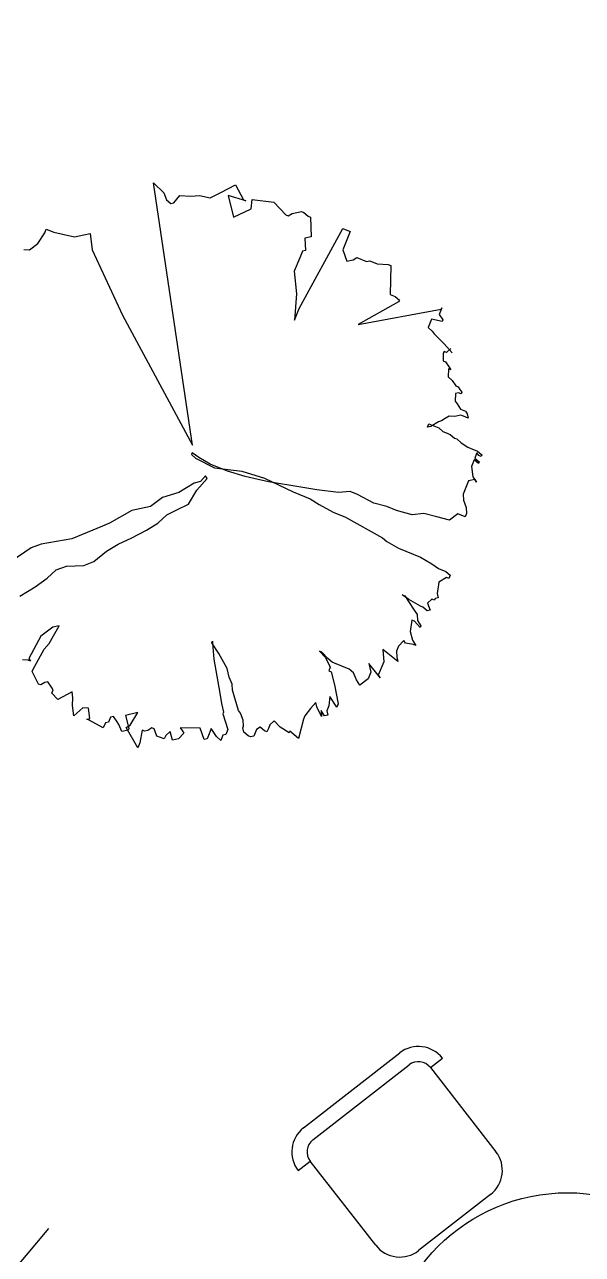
# Model space of a CAD drawing. Header units: millimetres. Extents: x 111 to 1506, y 14 to 566.
# Drawn here: x 255.064 to 256.896, y 93.184 to 97.221 of the extents above; entities that cross this region are included whole.
import ezdxf

# ---------------------------------------------------------------- set-up
doc = ezdxf.new("R2010")
doc.units = ezdxf.units.MM
doc.layers.add('fer', color=8, linetype='Continuous')
doc.layers.add('G', color=254, linetype='Continuous', lineweight=5)

# ---------------------------------------------------------------- blocks, each defined once
blk = doc.blocks.new('sandasl')
at = {"layer": 'fer'}
for p, q in [((1589.8148, 79.0477), (1590.0746, 78.8977)), ((1589.8148, 79.0477), (1590.0746, 78.8977)), ((1589.5032, 78.708), (1589.6782, 79.0111)), ((1589.5032, 78.708), (1589.6782, 79.0111)), ((1590.1112, 78.7611), (1589.9362, 78.458)), ((1590.1112, 78.7611), (1589.9362, 78.458)), ((1589.5032, 78.708), (1589.4599, 78.733)), ((1589.5032, 78.708), (1589.4599, 78.733)), ((1589.8679, 78.4397), (1589.5215, 78.6397)), ((1589.8679, 78.4397), (1589.5215, 78.6397)), ((1589.8429, 78.3964), (1589.4965, 78.5964)), ((1589.8429, 78.3964), (1589.4965, 78.5964)), ((1589.9795, 78.433), (1589.9362, 78.458)), ((1589.9795, 78.433), (1589.9362, 78.458))]:
    blk.add_line(p, q, dxfattribs=at)
blk.add_circle((1590.2705, 79.5051), 0.6, dxfattribs=at)
blk.add_circle((1590.2705, 79.5051), 0.6, dxfattribs=at)
for centre, radius, start, end in [((1589.7648, 78.9611), 0.1, 60, 150), ((1589.7648, 78.9611), 0.1, 60, 150), ((1590.0246, 78.8111), 0.1, 330, 60), ((1590.0246, 78.8111), 0.1, 330, 60), ((1589.5465, 78.683), 0.1, 150, 240), ((1589.5465, 78.683), 0.1, 150, 240), ((1589.5465, 78.683), 0.05, 150, 240), ((1589.5465, 78.683), 0.05, 150, 240), ((1589.8929, 78.483), 0.05, 240, 330), ((1589.8929, 78.483), 0.05, 240, 330), ((1589.8929, 78.483), 0.1, 240, 330), ((1589.8929, 78.483), 0.1, 240, 330)]:
    blk.add_arc(centre, radius, start, end, dxfattribs=at)
blk = doc.blocks.new('tr')
at = {"layer": 'fer', "color": 97}
for p, q in [((1378.7648, 206.7174), (1378.7707, 206.7347)), ((1378.7648, 206.7174), (1378.7707, 206.7347)), ((1378.7707, 206.7347), (1378.7827, 206.7347)), ((1378.7707, 206.7347), (1378.7707, 206.7347)), ((1378.7707, 206.7347), (1378.7827, 206.7347)), ((1378.7707, 206.7347), (1378.7707, 206.7347)), ((1378.7827, 206.7347), (1378.7827, 206.7261)), ((1378.7827, 206.7347), (1378.7827, 206.7261)), ((1378.7827, 206.7261), (1378.8065, 206.7087)), ((1378.7827, 206.7261), (1378.7827, 206.7261)), ((1378.7827, 206.7261), (1378.8065, 206.7087)), ((1378.7827, 206.7261), (1378.7827, 206.7261)), ((1378.8422, 206.7174), (1378.8541, 206.7261)), ((1378.8422, 206.7174), (1378.8541, 206.7261)), ((1378.8541, 206.7261), (1378.86, 206.7174)), ((1378.8541, 206.7261), (1378.8541, 206.7261)), ((1378.8541, 206.7261), (1378.86, 206.7174)), ((1378.8541, 206.7261), (1378.8541, 206.7261)), ((1378.3601, 206.6654), (1378.3661, 206.6827)), ((1378.3601, 206.6654), (1378.3661, 206.6827)), ((1378.3661, 206.6827), (1378.372, 206.6827)), ((1378.3661, 206.6827), (1378.372, 206.6827)), ((1378.372, 206.6827), (1378.372, 206.6741)), ((1378.372, 206.6827), (1378.372, 206.6741)), ((1378.3839, 206.6654), (1378.3899, 206.6827)), ((1378.3839, 206.6654), (1378.3899, 206.6827)), ((1378.3958, 206.6827), (1378.3899, 206.6654)), ((1378.3899, 206.6827), (1378.3958, 206.6827)), ((1378.3958, 206.6827), (1378.3899, 206.6654)), ((1378.3899, 206.6827), (1378.3958, 206.6827)), ((1378.4137, 206.6654), (1378.4434, 206.6827)), ((1378.4137, 206.6654), (1378.4434, 206.6827)), ((1378.4434, 206.6827), (1378.4494, 206.6914)), ((1378.4434, 206.6827), (1378.4494, 206.6914)), ((1378.4553, 206.7001), (1378.4494, 206.6914)), ((1378.4494, 206.6914), (1378.4553, 206.7001)), ((1378.4553, 206.7001), (1378.4494, 206.6914)), ((1378.4494, 206.6914), (1378.4553, 206.7001)), ((1378.4494, 206.6914), (1378.4613, 206.6741)), ((1378.4494, 206.6914), (1378.4613, 206.6741)), ((1378.5089, 206.6741), (1378.5268, 206.6827)), ((1378.5089, 206.6741), (1378.5268, 206.6827)), ((1378.5268, 206.6827), (1378.5446, 206.7001)), ((1378.5268, 206.6827), (1378.5446, 206.7001)), ((1378.5446, 206.7001), (1378.5625, 206.7087)), ((1378.5446, 206.7001), (1378.5625, 206.7087)), ((1378.5446, 206.7001), (1378.5446, 206.7001)), ((1378.5446, 206.7001), (1378.5446, 206.7001)), ((1378.5625, 206.7087), (1378.5744, 206.7087)), ((1378.5625, 206.7087), (1378.5625, 206.7087)), ((1378.5625, 206.7087), (1378.5744, 206.7087)), ((1378.5625, 206.7087), (1378.5625, 206.7087)), ((1378.5744, 206.7087), (1378.5744, 206.6827)), ((1378.5744, 206.7087), (1378.5744, 206.7087)), ((1378.5744, 206.7087), (1378.5744, 206.6827)), ((1378.5744, 206.7087), (1378.5744, 206.7087)), ((1378.5744, 206.6827), (1378.6041, 206.6654)), ((1378.5744, 206.6827), (1378.6041, 206.6654)), ((1378.7588, 206.6654), (1378.7648, 206.6914)), ((1378.7588, 206.6654), (1378.7648, 206.6914)), ((1378.7648, 206.6914), (1378.7648, 206.7174)), ((1378.7648, 206.6914), (1378.7648, 206.7174)), ((1378.8065, 206.7087), (1378.8422, 206.7174)), ((1378.8065, 206.7087), (1378.8422, 206.7174)), ((1378.86, 206.7174), (1378.866, 206.7174)), ((1378.86, 206.7174), (1378.866, 206.7174)), ((1378.866, 206.7174), (1378.866, 206.7087)), ((1378.866, 206.7174), (1378.866, 206.7087)), ((1378.866, 206.7087), (1378.8838, 206.7001)), ((1378.866, 206.7087), (1378.8838, 206.7001)), ((1378.8838, 206.7001), (1378.9017, 206.7174)), ((1378.8838, 206.7001), (1378.9017, 206.7174)), ((1378.9017, 206.6827), (1378.8957, 206.6394)), ((1378.9017, 206.6827), (1378.8957, 206.6394)), ((1378.9017, 206.7174), (1378.9076, 206.7087)), ((1378.9017, 206.7174), (1378.9076, 206.7087)), ((1378.9076, 206.7087), (1378.9017, 206.6914)), ((1378.9076, 206.7087), (1378.9017, 206.6914)), ((1378.9017, 206.6914), (1378.9017, 206.6827)), ((1378.9017, 206.6914), (1378.9017, 206.6827)), ((1378.9195, 206.6654), (1378.9314, 206.6827)), ((1378.9195, 206.6654), (1378.9314, 206.6827)), ((1378.9314, 206.6827), (1378.9493, 206.6914)), ((1378.9314, 206.6827), (1378.9493, 206.6914)), ((1378.9493, 206.6914), (1378.9612, 206.7087)), ((1378.9493, 206.6914), (1378.9612, 206.7087)), ((1378.9671, 206.7087), (1378.9552, 206.6827)), ((1378.9671, 206.7087), (1378.9552, 206.6827)), ((1378.9552, 206.6741), (1378.9909, 206.6827)), ((1378.9552, 206.6827), (1378.9552, 206.6741)), ((1378.9552, 206.6741), (1378.9909, 206.6827)), ((1378.9552, 206.6827), (1378.9552, 206.6741)), ((1378.9612, 206.7087), (1378.9671, 206.7087)), ((1378.9612, 206.7087), (1378.9671, 206.7087)), ((1378.9909, 206.6827), (1379.0147, 206.7001)), ((1378.9909, 206.6827), (1379.0147, 206.7001)), ((1379.0147, 206.7001), (1379.0266, 206.7174)), ((1379.0147, 206.7001), (1379.0266, 206.7174)), ((1379.0266, 206.7174), (1379.0266, 206.7087)), ((1379.0266, 206.7174), (1379.0266, 206.7087)), ((1379.0266, 206.7087), (1379.0326, 206.6827)), ((1379.0266, 206.7087), (1379.0326, 206.6827)), ((1379.0326, 206.6827), (1379.0266, 206.6741)), ((1379.0326, 206.6827), (1379.0266, 206.6741)), ((1379.0981, 206.6827), (1379.0802, 206.6221)), ((1379.0981, 206.6827), (1379.0802, 206.6221)), ((1379.0862, 206.6741), (1379.0981, 206.6827)), ((1379.0862, 206.6741), (1379.0981, 206.6827)), ((1378.3601, 206.6394), (1378.3601, 206.6654)), ((1378.3601, 206.6394), (1378.3601, 206.6654)), ((1378.3601, 206.6307), (1378.3601, 206.6394)), ((1378.3601, 206.6307), (1378.3601, 206.6394)), ((1378.372, 206.6741), (1378.3661, 206.6654)), ((1378.372, 206.6741), (1378.3661, 206.6654)), ((1378.3661, 206.6654), (1378.372, 206.6654)), ((1378.3661, 206.6654), (1378.372, 206.6654)), ((1378.372, 206.6654), (1378.3839, 206.6654)), ((1378.372, 206.6654), (1378.3839, 206.6654)), ((1378.3899, 206.6654), (1378.4137, 206.6654)), ((1378.3899, 206.6654), (1378.4137, 206.6654)), ((1378.4613, 206.6741), (1378.491, 206.6741)), ((1378.4613, 206.6741), (1378.491, 206.6741)), ((1378.491, 206.6741), (1378.5089, 206.6741)), ((1378.491, 206.6741), (1378.5089, 206.6741)), ((1378.6041, 206.6654), (1378.6101, 206.6221)), ((1378.6041, 206.6654), (1378.6101, 206.6221)), ((1378.7529, 206.6221), (1378.7588, 206.6654)), ((1378.7529, 206.6221), (1378.7588, 206.6654)), ((1378.8898, 206.6221), (1378.9195, 206.6654)), ((1378.8898, 206.6221), (1378.9195, 206.6654)), ((1378.8957, 206.6394), (1378.8898, 206.6134)), ((1378.8957, 206.6394), (1378.8898, 206.6134)), ((1379.0266, 206.6741), (1379.0505, 206.6654)), ((1379.0266, 206.6741), (1379.0505, 206.6654)), ((1379.0505, 206.6654), (1379.0683, 206.6654)), ((1379.0505, 206.6654), (1379.0683, 206.6654)), ((1379.0683, 206.6654), (1379.0862, 206.6741)), ((1379.0683, 206.6654), (1379.0862, 206.6741)), ((1379.0802, 206.6221), (1379.1159, 206.6394)), ((1379.0802, 206.6221), (1379.1159, 206.6394)), ((1379.1159, 206.6394), (1379.1635, 206.6394)), ((1379.1159, 206.6394), (1379.1635, 206.6394)), ((1379.1635, 206.6394), (1379.1397, 206.5961)), ((1379.1635, 206.6394), (1379.1397, 206.5961)), ((1379.1695, 206.6481), (1379.1635, 206.6394)), ((1379.1635, 206.6394), (1379.1695, 206.6481)), ((1379.1695, 206.6481), (1379.1635, 206.6394)), ((1379.1635, 206.6394), (1379.1695, 206.6481)), ((1378.3482, 206.5874), (1378.3542, 206.6047)), ((1378.3482, 206.5874), (1378.3542, 206.6047)), ((1378.3542, 206.6047), (1378.3601, 206.6307)), ((1378.3542, 206.6047), (1378.3601, 206.6307)), ((1378.6101, 206.6221), (1378.616, 206.5788)), ((1378.6101, 206.6221), (1378.616, 206.5788)), ((1378.7529, 206.5441), (1378.7529, 206.6221)), ((1378.7529, 206.5441), (1378.7529, 206.6221)), ((1378.8898, 206.6134), (1378.8898, 206.6221)), ((1378.8898, 206.6134), (1378.8898, 206.6221)), ((1379.1397, 206.5961), (1379.1635, 206.6134)), ((1379.1397, 206.5961), (1379.1635, 206.6134)), ((1379.1635, 206.6134), (1379.1754, 206.6134)), ((1379.1635, 206.6134), (1379.1754, 206.6134)), ((1379.1754, 206.6134), (1379.1873, 206.6134)), ((1379.1754, 206.6134), (1379.1873, 206.6134)), ((1379.1873, 206.6134), (1379.2171, 206.5961)), ((1379.1873, 206.6134), (1379.2171, 206.5961)), ((1378.2471, 206.5528), (1378.253, 206.5614)), ((1378.2471, 206.5528), (1378.253, 206.5614)), ((1378.253, 206.5788), (1378.259, 206.5874)), ((1378.253, 206.5788), (1378.259, 206.5874)), ((1378.253, 206.5614), (1378.253, 206.5788)), ((1378.253, 206.5614), (1378.253, 206.5788)), ((1378.259, 206.5874), (1378.2709, 206.5961)), ((1378.259, 206.5874), (1378.2709, 206.5961)), ((1378.259, 206.5874), (1378.259, 206.5874)), ((1378.259, 206.5874), (1378.259, 206.5874)), ((1378.2709, 206.5961), (1378.2709, 206.5874)), ((1378.2709, 206.5961), (1378.2709, 206.5874)), ((1378.2709, 206.5874), (1378.2709, 206.5788)), ((1378.2709, 206.5874), (1378.2709, 206.5788)), ((1378.2709, 206.5788), (1378.2709, 206.5701)), ((1378.2709, 206.5788), (1378.2709, 206.5788)), ((1378.2709, 206.5788), (1378.2709, 206.5701)), ((1378.2709, 206.5788), (1378.2709, 206.5788)), ((1378.2709, 206.5701), (1378.2828, 206.5528)), ((1378.2709, 206.5701), (1378.2828, 206.5528)), ((1378.3423, 206.5614), (1378.3482, 206.5788)), ((1378.3423, 206.5614), (1378.3482, 206.5788)), ((1378.3423, 206.5441), (1378.3423, 206.5614)), ((1378.3423, 206.5441), (1378.3423, 206.5614)), ((1378.3482, 206.5788), (1378.3482, 206.5874)), ((1378.3482, 206.5788), (1378.3482, 206.5874)), ((1378.616, 206.5788), (1378.6339, 206.5441)), ((1378.616, 206.5788), (1378.6339, 206.5441)), ((1379.1873, 206.5614), (1379.1814, 206.5441)), ((1379.1873, 206.5614), (1379.1814, 206.5441)), ((1379.2052, 206.5788), (1379.1873, 206.5614)), ((1379.2052, 206.5788), (1379.1873, 206.5614)), ((1379.2111, 206.5874), (1379.2052, 206.5788)), ((1379.2111, 206.5874), (1379.2052, 206.5788)), ((1379.2171, 206.5961), (1379.2111, 206.5874)), ((1379.2171, 206.5961), (1379.2111, 206.5874)), ((1378.1756, 206.5008), (1378.1875, 206.5181)), ((1378.1756, 206.5008), (1378.1875, 206.5181)), ((1378.1875, 206.5268), (1378.1935, 206.5354)), ((1378.1875, 206.5268), (1378.1935, 206.5354)), ((1378.1875, 206.5181), (1378.1875, 206.5268)), ((1378.1875, 206.5181), (1378.1875, 206.5268)), ((1378.1935, 206.5354), (1378.1994, 206.5441)), ((1378.1935, 206.5354), (1378.1994, 206.5441)), ((1378.1994, 206.5441), (1378.2054, 206.5441)), ((1378.1994, 206.5441), (1378.2054, 206.5441)), ((1378.2054, 206.5441), (1378.2054, 206.5354)), ((1378.2054, 206.5441), (1378.2054, 206.5441)), ((1378.2054, 206.5441), (1378.2054, 206.5354)), ((1378.2054, 206.5441), (1378.2054, 206.5441)), ((1378.2054, 206.5354), (1378.2113, 206.5268)), ((1378.2054, 206.5354), (1378.2054, 206.5354)), ((1378.2054, 206.5354), (1378.2113, 206.5268)), ((1378.2054, 206.5354), (1378.2054, 206.5354)), ((1378.2113, 206.5268), (1378.2351, 206.5354)), ((1378.2113, 206.5268), (1378.2351, 206.5354)), ((1378.2351, 206.5354), (1378.2411, 206.5441)), ((1378.2351, 206.5354), (1378.2411, 206.5441)), ((1378.2351, 206.5354), (1378.2351, 206.5354)), ((1378.2351, 206.5354), (1378.2351, 206.5354)), ((1378.2411, 206.5441), (1378.2471, 206.5528)), ((1378.2411, 206.5441), (1378.2471, 206.5528)), ((1378.2828, 206.5528), (1378.2887, 206.5354)), ((1378.2828, 206.5528), (1378.2887, 206.5354)), ((1378.2887, 206.5354), (1378.3006, 206.5268)), ((1378.2887, 206.5354), (1378.3006, 206.5268)), ((1378.3006, 206.5268), (1378.3125, 206.5181)), ((1378.3006, 206.5268), (1378.3125, 206.5181)), ((1378.3125, 206.5181), (1378.3185, 206.5094)), ((1378.3125, 206.5181), (1378.3185, 206.5094)), ((1378.3363, 206.5181), (1378.3423, 206.5354)), ((1378.3363, 206.5181), (1378.3423, 206.5354)), ((1378.3363, 206.4834), (1378.3363, 206.5181)), ((1378.3363, 206.4834), (1378.3363, 206.5181)), ((1378.3423, 206.5441), (1378.3423, 206.5441)), ((1378.3423, 206.5354), (1378.3423, 206.5441)), ((1378.3423, 206.5441), (1378.3423, 206.5441)), ((1378.3423, 206.5354), (1378.3423, 206.5441)), ((1378.6339, 206.5441), (1378.6398, 206.4921)), ((1378.6339, 206.5441), (1378.6398, 206.4921)), ((1378.7469, 206.5008), (1378.7529, 206.5441)), ((1378.7469, 206.5008), (1378.7529, 206.5441)), ((1379.1814, 206.5441), (1379.1814, 206.5181)), ((1379.1814, 206.5441), (1379.1814, 206.5181)), ((1379.1814, 206.5181), (1379.1814, 206.4921)), ((1379.1814, 206.5181), (1379.1814, 206.4921)), ((1379.2111, 206.4921), (1379.2468, 206.5181)), ((1379.2111, 206.4921), (1379.2468, 206.5181)), ((1379.2468, 206.5181), (1379.3004, 206.5528)), ((1379.2468, 206.5181), (1379.3004, 206.5528)), ((1379.2468, 206.5181), (1379.2468, 206.5181)), ((1379.2468, 206.5181), (1379.2468, 206.5181)), ((1379.3123, 206.5528), (1379.2885, 206.5181)), ((1379.3123, 206.5528), (1379.2885, 206.5181)), ((1379.2885, 206.5181), (1379.3182, 206.5268)), ((1379.2885, 206.5181), (1379.3182, 206.5268)), ((1379.2885, 206.5181), (1379.2885, 206.5181)), ((1379.2885, 206.5181), (1379.2885, 206.5181)), ((1379.3004, 206.5528), (1379.3123, 206.5528)), ((1379.3004, 206.5528), (1379.3123, 206.5528)), ((1379.3123, 206.5528), (1379.3123, 206.5528)), ((1379.3123, 206.5528), (1379.3123, 206.5528)), ((1379.3182, 206.5268), (1379.3361, 206.5268)), ((1379.3182, 206.5268), (1379.3361, 206.5268)), ((1379.3361, 206.5268), (1379.348, 206.5354)), ((1379.3361, 206.5268), (1379.348, 206.5354)), ((1379.3599, 206.5181), (1379.3361, 206.4921)), ((1379.3599, 206.5181), (1379.3361, 206.4921)), ((1379.354, 206.5268), (1379.3421, 206.5094)), ((1379.354, 206.5268), (1379.3421, 206.5094)), ((1379.3421, 206.5094), (1379.3599, 206.5181)), ((1379.3421, 206.5094), (1379.3599, 206.5181)), ((1379.348, 206.5354), (1379.354, 206.5268)), ((1379.348, 206.5354), (1379.354, 206.5268)), ((1378.1399, 206.4748), (1378.1459, 206.4834)), ((1378.1399, 206.4748), (1378.1459, 206.4834)), ((1378.1459, 206.4748), (1378.1697, 206.4834)), ((1378.1459, 206.4834), (1378.1459, 206.4748)), ((1378.1459, 206.4748), (1378.1697, 206.4834)), ((1378.1459, 206.4834), (1378.1459, 206.4748)), ((1378.1697, 206.4834), (1378.1756, 206.5008)), ((1378.1697, 206.4834), (1378.1756, 206.5008)), ((1378.3185, 206.5094), (1378.3423, 206.4921)), ((1378.3185, 206.5094), (1378.3423, 206.4921)), ((1378.3363, 206.4834), (1378.3363, 206.4834)), ((1378.3482, 206.4834), (1378.3363, 206.4834)), ((1378.3363, 206.4834), (1378.3363, 206.4834)), ((1378.3482, 206.4834), (1378.3363, 206.4834)), ((1378.3423, 206.4921), (1378.3482, 206.4834)), ((1378.3423, 206.4921), (1378.3482, 206.4834)), ((1378.6398, 206.4921), (1378.6398, 206.4574)), ((1378.6398, 206.4921), (1378.6398, 206.4574)), ((1378.7231, 206.3448), (1378.741, 206.4834)), ((1378.7231, 206.3448), (1378.741, 206.4834)), ((1378.741, 206.4834), (1378.7469, 206.5008)), ((1378.741, 206.4834), (1378.7469, 206.5008)), ((1379.1754, 206.4574), (1379.1992, 206.4834)), ((1379.1814, 206.4834), (1379.1754, 206.4661)), ((1379.1754, 206.4574), (1379.1992, 206.4834)), ((1379.1814, 206.4834), (1379.1754, 206.4661)), ((1379.1814, 206.4921), (1379.1814, 206.4834)), ((1379.1814, 206.4921), (1379.1814, 206.4834)), ((1379.1992, 206.4834), (1379.2111, 206.4834)), ((1379.1992, 206.4834), (1379.2111, 206.4834)), ((1379.2111, 206.4834), (1379.2111, 206.4921)), ((1379.2111, 206.4834), (1379.2111, 206.4921)), ((1379.3361, 206.4921), (1379.3242, 206.4834)), ((1379.3361, 206.4921), (1379.3242, 206.4834)), ((1379.3242, 206.4834), (1379.348, 206.4748)), ((1379.3242, 206.4834), (1379.348, 206.4748)), ((1378.0745, 206.4314), (1378.0923, 206.4661)), ((1378.0745, 206.4314), (1378.0923, 206.4661)), ((1378.0804, 206.4574), (1378.0983, 206.4488)), ((1378.0804, 206.4574), (1378.0983, 206.4488)), ((1378.0983, 206.4488), (1378.0983, 206.4401)), ((1378.0983, 206.4488), (1378.0983, 206.4488)), ((1378.0983, 206.4488), (1378.0983, 206.4401)), ((1378.0983, 206.4488), (1378.0983, 206.4488)), ((1378.0983, 206.4401), (1378.1042, 206.4401)), ((1378.0983, 206.4401), (1378.0983, 206.4401)), ((1378.0983, 206.4401), (1378.1042, 206.4401)), ((1378.0983, 206.4401), (1378.0983, 206.4401)), ((1378.1042, 206.4401), (1378.128, 206.4488)), ((1378.1042, 206.4401), (1378.128, 206.4488)), ((1378.128, 206.4574), (1378.1399, 206.4748)), ((1378.128, 206.4574), (1378.1399, 206.4748)), ((1378.128, 206.4574), (1378.128, 206.4574)), ((1378.128, 206.4574), (1378.128, 206.4574)), ((1378.128, 206.4574), (1378.128, 206.4574)), ((1378.128, 206.4488), (1378.128, 206.4574)), ((1378.128, 206.4574), (1378.128, 206.4574)), ((1378.128, 206.4574), (1378.128, 206.4574)), ((1378.128, 206.4574), (1378.128, 206.4574)), ((1378.128, 206.4488), (1378.128, 206.4574)), ((1378.1399, 206.4748), (1378.1399, 206.4748)), ((1378.1399, 206.4748), (1378.1399, 206.4748)), ((1378.6398, 206.4574), (1378.6458, 206.4141)), ((1378.6398, 206.4574), (1378.6458, 206.4141)), ((1379.1754, 206.4661), (1379.1635, 206.4401)), ((1379.1754, 206.4661), (1379.1635, 206.4401)), ((1379.1635, 206.4314), (1379.1754, 206.4574)), ((1379.1635, 206.4314), (1379.1754, 206.4574)), ((1379.1635, 206.4401), (1379.1635, 206.4314)), ((1379.1635, 206.4401), (1379.1635, 206.4314)), ((1379.1754, 206.4661), (1379.1754, 206.4661)), ((1379.1754, 206.4661), (1379.1754, 206.4661)), ((1379.348, 206.4748), (1379.3778, 206.4661)), ((1379.348, 206.4748), (1379.3778, 206.4661)), ((1379.3778, 206.4661), (1379.3897, 206.4661)), ((1379.3778, 206.4661), (1379.3897, 206.4661)), ((1379.3897, 206.4661), (1379.4551, 206.4748)), ((1379.3897, 206.4661), (1379.4551, 206.4748)), ((1379.4551, 206.4748), (1379.4432, 206.4401)), ((1379.4551, 206.4748), (1379.4432, 206.4401)), ((1379.4492, 206.4401), (1379.4432, 206.4054)), ((1379.4432, 206.4401), (1379.4492, 206.4401)), ((1379.4492, 206.4401), (1379.4432, 206.4054)), ((1379.4432, 206.4401), (1379.4492, 206.4401)), ((1379.4551, 206.4748), (1379.4551, 206.4748)), ((1379.4551, 206.4748), (1379.4551, 206.4748)), ((1377.9912, 206.3794), (1378.0031, 206.3968)), ((1377.9912, 206.3794), (1378.0031, 206.3968)), ((1378.0031, 206.3968), (1378.009, 206.3968)), ((1378.0031, 206.3968), (1378.009, 206.3968)), ((1378.009, 206.3968), (1378.015, 206.3621)), ((1378.009, 206.3968), (1378.015, 206.3621)), ((1378.0566, 206.3881), (1378.0745, 206.4314)), ((1378.0566, 206.3881), (1378.0745, 206.4314)), ((1378.6458, 206.4141), (1378.6398, 206.3534)), ((1378.6458, 206.4141), (1378.6398, 206.3534)), ((1379.4432, 206.4054), (1379.4313, 206.3794)), ((1379.4432, 206.4054), (1379.4313, 206.3794)), ((1379.4432, 206.4054), (1379.4432, 206.4054)), ((1379.4432, 206.4054), (1379.4432, 206.4054)), ((1377.9674, 206.3794), (1377.9912, 206.3794)), ((1377.9733, 206.3794), (1377.9674, 206.3794)), ((1377.9674, 206.3794), (1377.9912, 206.3794)), ((1377.9733, 206.3794), (1377.9674, 206.3794)), ((1378.1221, 206.1455), (1377.9733, 206.3794)), ((1378.1221, 206.1455), (1377.9733, 206.3794)), ((1378.015, 206.3621), (1378.0209, 206.3621)), ((1378.015, 206.3621), (1378.0209, 206.3621)), ((1378.0209, 206.3621), (1378.0447, 206.3621)), ((1378.0209, 206.3621), (1378.0447, 206.3621)), ((1378.0447, 206.3621), (1378.0507, 206.3794)), ((1378.0447, 206.3621), (1378.0507, 206.3794)), ((1378.0507, 206.3794), (1378.0566, 206.3881)), ((1378.0507, 206.3794), (1378.0566, 206.3881)), ((1378.0566, 206.3881), (1378.0566, 206.3881)), ((1378.0566, 206.3881), (1378.0566, 206.3881)), ((1379.4313, 206.3794), (1379.4492, 206.3708)), ((1379.4313, 206.3794), (1379.4313, 206.3794)), ((1379.4313, 206.3794), (1379.4492, 206.3708)), ((1379.4313, 206.3794), (1379.4313, 206.3794)), ((1379.4492, 206.3708), (1379.4611, 206.3708)), ((1379.4492, 206.3708), (1379.4611, 206.3708)), ((1379.4611, 206.3708), (1379.473, 206.3708)), ((1379.4611, 206.3708), (1379.473, 206.3708)), ((1379.473, 206.3621), (1379.467, 206.3448)), ((1379.473, 206.3621), (1379.467, 206.3448)), ((1379.473, 206.3708), (1379.473, 206.3621)), ((1379.473, 206.3708), (1379.473, 206.3621)), ((1378.6398, 206.3534), (1378.6398, 206.3274)), ((1378.6398, 206.3534), (1378.6398, 206.3274)), ((1378.6398, 206.3274), (1378.6577, 206.2928)), ((1378.6398, 206.3274), (1378.6577, 206.2928)), ((1378.7231, 206.3014), (1378.7231, 206.3448)), ((1378.7231, 206.3014), (1378.7231, 206.3448)), ((1379.467, 206.3448), (1379.4789, 206.3361)), ((1379.467, 206.3448), (1379.467, 206.3448)), ((1379.467, 206.3448), (1379.4789, 206.3361)), ((1379.467, 206.3448), (1379.467, 206.3448)), ((1379.4789, 206.3361), (1379.4849, 206.3361)), ((1379.4789, 206.3361), (1379.4849, 206.3361)), ((1379.4849, 206.3361), (1379.5027, 206.3361)), ((1379.4849, 206.3361), (1379.5027, 206.3361)), ((1379.5027, 206.3361), (1379.5087, 206.3274)), ((1379.5027, 206.3361), (1379.5087, 206.3274)), ((1379.5087, 206.3188), (1379.5027, 206.3014)), ((1379.5087, 206.3188), (1379.5027, 206.3014)), ((1379.5087, 206.3274), (1379.5087, 206.3188)), ((1379.5087, 206.3274), (1379.5087, 206.3188)), ((1378.6577, 206.2928), (1378.6755, 206.2235)), ((1378.6577, 206.2928), (1378.6755, 206.2235)), ((1378.7172, 206.2495), (1378.7231, 206.3014)), ((1378.7172, 206.2495), (1378.7231, 206.3014)), ((1379.467, 206.2841), (1379.4492, 206.2668)), ((1379.467, 206.2841), (1379.4492, 206.2668)), ((1379.4849, 206.2928), (1379.467, 206.2841)), ((1379.4849, 206.2928), (1379.467, 206.2841)), ((1379.4908, 206.2928), (1379.4849, 206.2928)), ((1379.4908, 206.2928), (1379.4849, 206.2928)), ((1379.5027, 206.3014), (1379.4908, 206.2928)), ((1379.5027, 206.3014), (1379.4908, 206.2928)), ((1377.9912, 206.2235), (1377.9971, 206.2408)), ((1377.9912, 206.2235), (1377.9971, 206.2408)), ((1377.9971, 206.2408), (1378.0031, 206.2408)), ((1377.9971, 206.2408), (1378.0031, 206.2408)), ((1378.0031, 206.2408), (1378.1221, 206.1455)), ((1378.0031, 206.2408), (1378.1221, 206.1455)), ((1378.7112, 206.2148), (1378.7172, 206.2495)), ((1378.7112, 206.2148), (1378.7172, 206.2495)), ((1379.4432, 206.2581), (1379.3897, 206.2148)), ((1379.4432, 206.2581), (1379.3897, 206.2148)), ((1379.4492, 206.2668), (1379.4432, 206.2581)), ((1379.4492, 206.2668), (1379.4432, 206.2581)), ((1379.473, 206.2148), (1379.5146, 206.2495)), ((1379.473, 206.2148), (1379.5146, 206.2495)), ((1379.5146, 206.2495), (1379.5325, 206.2495)), ((1379.5146, 206.2495), (1379.5325, 206.2495)), ((1379.5325, 206.2495), (1379.5384, 206.2408)), ((1379.5325, 206.2495), (1379.5384, 206.2408)), ((1379.5384, 206.2408), (1379.5563, 206.2408)), ((1379.5384, 206.2408), (1379.5563, 206.2408)), ((1379.5563, 206.2408), (1379.5503, 206.2235)), ((1379.5563, 206.2408), (1379.5503, 206.2235)), ((1377.9019, 206.1715), (1377.9912, 206.2061)), ((1377.9019, 206.1715), (1377.9912, 206.2061)), ((1377.9912, 206.2061), (1377.9912, 206.2235)), ((1377.9912, 206.2061), (1377.9912, 206.2235)), ((1378.6755, 206.2235), (1378.6934, 206.1455)), ((1378.6755, 206.2235), (1378.6934, 206.1455)), ((1378.7112, 206.1541), (1378.7112, 206.2148)), ((1378.7112, 206.1541), (1378.7112, 206.2148)), ((1379.3718, 206.2061), (1379.354, 206.1888)), ((1379.3718, 206.2061), (1379.354, 206.1888)), ((1379.3897, 206.2148), (1379.3718, 206.2061)), ((1379.3897, 206.2148), (1379.3718, 206.2061)), ((1379.4135, 206.1801), (1379.4432, 206.1975)), ((1379.4135, 206.1801), (1379.4432, 206.1975)), ((1379.4432, 206.1975), (1379.467, 206.2148)), ((1379.4432, 206.1975), (1379.467, 206.2148)), ((1379.467, 206.2148), (1379.473, 206.2148)), ((1379.467, 206.2148), (1379.473, 206.2148)), ((1379.5503, 206.2235), (1379.5325, 206.1975)), ((1379.5503, 206.2235), (1379.5325, 206.1975)), ((1379.5325, 206.1975), (1379.5503, 206.1975)), ((1379.5325, 206.1975), (1379.5503, 206.1975)), ((1379.5503, 206.1975), (1379.5682, 206.1975)), ((1379.5503, 206.1975), (1379.5682, 206.1975)), ((1379.5682, 206.1975), (1379.5741, 206.1888)), ((1379.5682, 206.1975), (1379.5741, 206.1888)), ((1377.9019, 206.1628), (1377.9019, 206.1715)), ((1377.9019, 206.1628), (1377.9019, 206.1715)), ((1377.9138, 206.1281), (1377.9019, 206.1628)), ((1377.9138, 206.1281), (1377.9019, 206.1628)), ((1379.3302, 206.1715), (1379.2944, 206.1281)), ((1379.3302, 206.1715), (1379.2944, 206.1281)), ((1379.3182, 206.1195), (1379.4135, 206.1801)), ((1379.3182, 206.1195), (1379.4135, 206.1801)), ((1379.354, 206.1888), (1379.3302, 206.1715)), ((1379.354, 206.1888), (1379.3302, 206.1715)), ((1379.5741, 206.1888), (1379.5444, 206.1628)), ((1379.5741, 206.1888), (1379.5444, 206.1628)), ((1379.5444, 206.1628), (1379.5682, 206.1021)), ((1379.5444, 206.1628), (1379.5682, 206.1021)), ((1377.9138, 206.1021), (1377.9138, 206.1281)), ((1377.9138, 206.1021), (1377.9138, 206.1281)), ((1378.6934, 206.1455), (1378.7053, 206.0935)), ((1378.6934, 206.1455), (1378.7053, 206.0935)), ((1378.7053, 206.0501), (1378.7112, 206.1541)), ((1378.7053, 206.0501), (1378.7112, 206.1541)), ((1379.2944, 206.1281), (1379.2706, 206.0935)), ((1379.2944, 206.1281), (1379.2706, 206.0935)), ((1379.2825, 206.1021), (1379.3182, 206.1195)), ((1379.2825, 206.1021), (1379.3182, 206.1195)), ((1379.5741, 206.1108), (1379.5801, 206.1195)), ((1379.5741, 206.1108), (1379.5801, 206.1195)), ((1379.5801, 206.1195), (1379.6039, 206.1108)), ((1379.5801, 206.1195), (1379.6039, 206.1108)), ((1377.9197, 206.0935), (1377.9138, 206.1021)), ((1377.9197, 206.0935), (1377.9138, 206.1021)), ((1377.9197, 206.0588), (1377.9197, 206.0935)), ((1377.9197, 206.0588), (1377.9197, 206.0935)), ((1378.7053, 206.0935), (1378.7112, 206.0675)), ((1378.7053, 206.0935), (1378.7112, 206.0675)), ((1379.2647, 206.0935), (1379.2825, 206.1021)), ((1379.2647, 206.0935), (1379.2825, 206.1021)), ((1379.2706, 206.0935), (1379.2647, 206.0935)), ((1379.2706, 206.0935), (1379.2647, 206.0935)), ((1379.5682, 206.1021), (1379.5741, 206.1108)), ((1379.5682, 206.1021), (1379.5741, 206.1108)), ((1379.6158, 206.0935), (1379.592, 206.0761)), ((1379.6158, 206.0935), (1379.592, 206.0761)), ((1379.592, 206.0761), (1379.6099, 206.0675)), ((1379.592, 206.0761), (1379.6099, 206.0675)), ((1379.6039, 206.1108), (1379.6158, 206.0935)), ((1379.6039, 206.1108), (1379.6158, 206.0935)), ((1377.9316, 206.0501), (1377.9197, 206.0588)), ((1377.9316, 206.0501), (1377.9197, 206.0588)), ((1377.9435, 206.0328), (1377.9316, 206.0501)), ((1377.9435, 206.0328), (1377.9316, 206.0501)), ((1378.7112, 205.9722), (1378.7053, 206.0501)), ((1378.7112, 205.9722), (1378.7053, 206.0501)), ((1378.7112, 206.0675), (1378.7172, 206.0328)), ((1378.7112, 206.0675), (1378.7172, 206.0328)), ((1379.6218, 206.0415), (1379.6039, 206.0241)), ((1379.6218, 206.0415), (1379.6039, 206.0241)), ((1379.6099, 206.0675), (1379.6218, 206.0675)), ((1379.6099, 206.0675), (1379.6218, 206.0675)), ((1379.6218, 206.0675), (1379.6218, 206.0415)), ((1379.6218, 206.0675), (1379.6218, 206.0415)), ((1377.8483, 206.0068), (1377.9138, 206.0068)), ((1377.8483, 206.0068), (1377.9138, 206.0068)), ((1377.8483, 206.0068), (1377.8483, 206.0068)), ((1377.8483, 205.9808), (1377.8483, 206.0068)), ((1377.8483, 206.0068), (1377.8483, 206.0068)), ((1377.8483, 205.9808), (1377.8483, 206.0068)), ((1377.9138, 206.0068), (1377.9435, 206.0328)), ((1377.9138, 206.0068), (1377.9435, 206.0328)), ((1378.7172, 206.0328), (1378.7231, 205.9895)), ((1378.7172, 206.0328), (1378.7231, 205.9895)), ((1379.6039, 206.0241), (1379.6039, 206.0155)), ((1379.6039, 206.0241), (1379.6039, 206.0155)), ((1379.6039, 206.0155), (1379.6158, 206.0068)), ((1379.6039, 206.0155), (1379.6158, 206.0068)), ((1379.6158, 206.0068), (1379.6218, 205.9981)), ((1379.6158, 206.0068), (1379.6218, 205.9981)), ((1379.6218, 205.9895), (1379.6634, 205.9981)), ((1379.6218, 205.9981), (1379.6218, 205.9895)), ((1379.6218, 205.9895), (1379.6634, 205.9981)), ((1379.6218, 205.9981), (1379.6218, 205.9895)), ((1379.6813, 205.9981), (1379.6337, 205.9375)), ((1379.6813, 205.9981), (1379.6337, 205.9375)), ((1379.6634, 205.9981), (1379.6813, 205.9981)), ((1379.6634, 205.9981), (1379.6813, 205.9981)), ((1378.1459, 205.9462), (1377.8483, 205.9808)), ((1378.1459, 205.9462), (1377.8483, 205.9808)), ((1377.8483, 205.9808), (1377.8483, 205.9808)), ((1377.8483, 205.9808), (1377.8483, 205.9808)), ((1378.735, 205.8855), (1378.7112, 205.9722)), ((1378.735, 205.8855), (1378.7112, 205.9722)), ((1378.7231, 205.9895), (1378.7291, 205.9288)), ((1378.7231, 205.9895), (1378.7291, 205.9288)), ((1379.5741, 205.9548), (1379.598, 205.9202)), ((1379.6218, 205.9462), (1379.5741, 205.9548)), ((1379.5741, 205.9548), (1379.598, 205.9202)), ((1379.6218, 205.9462), (1379.5741, 205.9548)), ((1378.0388, 205.8855), (1378.1042, 205.9202)), ((1378.0388, 205.8855), (1378.1042, 205.9202)), ((1378.1042, 205.9202), (1378.1875, 205.9462)), ((1378.1042, 205.9202), (1378.1875, 205.9462)), ((1378.1875, 205.9462), (1378.1459, 205.9462)), ((1378.1875, 205.9462), (1378.1459, 205.9462)), ((1378.7291, 205.9288), (1378.7291, 205.8682)), ((1378.7291, 205.9288), (1378.7291, 205.8682)), ((1379.598, 205.9202), (1379.6337, 205.9462)), ((1379.598, 205.9202), (1379.6337, 205.9462)), ((1379.6337, 205.9375), (1379.6218, 205.9462)), ((1379.6337, 205.9375), (1379.6218, 205.9462)), ((1379.6337, 205.9462), (1379.6396, 205.9462)), ((1379.6337, 205.9462), (1379.6396, 205.9462)), ((1379.6515, 205.9288), (1379.6337, 205.9115)), ((1379.6515, 205.9288), (1379.6337, 205.9115)), ((1379.6396, 205.9462), (1379.6515, 205.9288)), ((1379.6396, 205.9462), (1379.6515, 205.9288)), ((1377.8543, 205.8682), (1377.9138, 205.8942)), ((1377.8543, 205.8682), (1377.9138, 205.8942)), ((1377.9138, 205.8942), (1377.9257, 205.8768)), ((1377.9138, 205.8942), (1377.9257, 205.8768)), ((1377.9257, 205.8768), (1377.9614, 205.8942)), ((1377.9257, 205.8768), (1377.9614, 205.8942)), ((1377.9614, 205.8942), (1377.9674, 205.8855)), ((1377.9614, 205.8942), (1377.9674, 205.8855)), ((1377.9674, 205.8855), (1377.9912, 205.8855)), ((1377.9674, 205.8855), (1377.9912, 205.8855)), ((1377.9912, 205.8855), (1378.0388, 205.8855)), ((1377.9912, 205.8855), (1378.0388, 205.8855)), ((1378.7291, 205.8162), (1378.735, 205.8855)), ((1378.7291, 205.8162), (1378.735, 205.8855)), ((1378.7767, 205.8768), (1378.7707, 205.8682)), ((1378.7767, 205.8768), (1378.7707, 205.8682)), ((1378.8243, 205.8595), (1378.7767, 205.8768)), ((1378.8243, 205.8595), (1378.7767, 205.8768)), ((1379.6277, 205.9028), (1379.6158, 205.8855)), ((1379.6277, 205.9028), (1379.6158, 205.8855)), ((1379.6158, 205.8855), (1379.6218, 205.8768)), ((1379.6158, 205.8855), (1379.6218, 205.8768)), ((1379.6218, 205.8768), (1379.6396, 205.8768)), ((1379.6218, 205.8768), (1379.6396, 205.8768)), ((1379.6337, 205.9115), (1379.6277, 205.9028)), ((1379.6337, 205.9115), (1379.6277, 205.9028)), ((1379.6337, 205.9115), (1379.6337, 205.9115)), ((1379.6337, 205.9115), (1379.6337, 205.9115)), ((1379.6396, 205.8768), (1379.6456, 205.8682)), ((1379.6396, 205.8768), (1379.6456, 205.8682)), ((1377.8483, 205.8422), (1377.8543, 205.8595)), ((1377.8483, 205.8422), (1377.8543, 205.8595)), ((1377.8483, 205.8335), (1377.8483, 205.8422)), ((1377.8483, 205.8335), (1377.8483, 205.8422)), ((1377.8662, 205.8075), (1377.8483, 205.8335)), ((1377.8662, 205.8075), (1377.8483, 205.8335)), ((1377.8543, 205.8682), (1377.8543, 205.8682)), ((1377.8543, 205.8595), (1377.8543, 205.8682)), ((1377.8543, 205.8682), (1377.8543, 205.8682)), ((1377.8543, 205.8595), (1377.8543, 205.8682)), ((1378.7291, 205.8682), (1378.7231, 205.8248)), ((1378.7291, 205.8682), (1378.7231, 205.8248)), ((1378.7707, 205.8682), (1378.7946, 205.8595)), ((1378.7707, 205.8682), (1378.7946, 205.8595)), ((1378.7946, 205.8595), (1378.8065, 205.8422)), ((1378.7946, 205.8595), (1378.8065, 205.8422)), ((1378.8065, 205.8422), (1378.8541, 205.8075)), ((1378.8065, 205.8422), (1378.8541, 205.8075)), ((1378.8779, 205.8508), (1378.8243, 205.8595)), ((1378.8779, 205.8508), (1378.8243, 205.8595)), ((1378.9076, 205.8248), (1378.8779, 205.8508)), ((1378.9076, 205.8248), (1378.8779, 205.8508)), ((1379.6456, 205.8682), (1379.6634, 205.8682)), ((1379.6456, 205.8682), (1379.6456, 205.8682)), ((1379.6456, 205.8682), (1379.6634, 205.8682)), ((1379.6456, 205.8682), (1379.6456, 205.8682)), ((1379.6634, 205.8682), (1379.6575, 205.8162)), ((1379.6634, 205.8682), (1379.6575, 205.8162)), ((1377.8781, 205.7988), (1377.8662, 205.8075)), ((1377.8781, 205.7988), (1377.8662, 205.8075)), ((1377.8781, 205.7902), (1377.8781, 205.7988)), ((1377.8781, 205.7902), (1377.8781, 205.7988)), ((1378.7231, 205.8248), (1378.7172, 205.7988)), ((1378.7231, 205.8248), (1378.7172, 205.7988)), ((1378.7172, 205.7988), (1378.7231, 205.7988)), ((1378.7172, 205.7988), (1378.7231, 205.7988)), ((1378.7231, 205.7988), (1378.7291, 205.8162)), ((1378.7231, 205.7988), (1378.7291, 205.8162)), ((1378.8541, 205.8075), (1378.8898, 205.7642)), ((1378.8541, 205.8075), (1378.8898, 205.7642)), ((1378.9374, 205.7988), (1378.9076, 205.8248)), ((1378.9374, 205.7988), (1378.9076, 205.8248)), ((1378.9731, 205.7815), (1378.9374, 205.7988)), ((1378.9731, 205.7815), (1378.9374, 205.7988)), ((1379.6515, 205.8162), (1379.6218, 205.7988)), ((1379.6515, 205.8162), (1379.6218, 205.7988)), ((1379.6218, 205.7988), (1379.6277, 205.7815)), ((1379.6218, 205.7988), (1379.6277, 205.7815)), ((1379.6575, 205.8075), (1379.6515, 205.8162)), ((1379.6575, 205.8075), (1379.6515, 205.8162)), ((1379.6575, 205.8162), (1379.6575, 205.8075)), ((1379.6575, 205.8162), (1379.6575, 205.8075)), ((1377.8543, 205.7382), (1377.8781, 205.7902)), ((1377.8543, 205.7382), (1377.8781, 205.7902)), ((1378.6934, 205.7902), (1377.9435, 205.3482)), ((1378.6934, 205.7902), (1377.9435, 205.3482)), ((1378.3839, 205.4175), (1378.6934, 205.7902)), ((1378.3839, 205.4175), (1378.6934, 205.7902)), ((1378.8898, 205.7642), (1378.9314, 205.7382)), ((1378.8898, 205.7642), (1378.9314, 205.7382)), ((1379.0088, 205.7555), (1378.9731, 205.7815)), ((1379.0088, 205.7555), (1378.9731, 205.7815)), ((1379.0505, 205.7208), (1379.0088, 205.7555)), ((1379.0505, 205.7208), (1379.0088, 205.7555)), ((1379.6277, 205.7815), (1379.6634, 205.7642)), ((1379.6277, 205.7815), (1379.6634, 205.7642)), ((1379.6634, 205.7642), (1379.6337, 205.7468)), ((1379.6634, 205.7642), (1379.6337, 205.7468)), ((1379.6634, 205.7642), (1379.6634, 205.7642)), ((1379.6634, 205.7642), (1379.6634, 205.7642)), ((1377.8721, 205.6688), (1377.8543, 205.7382)), ((1377.8721, 205.6688), (1377.8543, 205.7382)), ((1378.9314, 205.7382), (1378.9671, 205.6862)), ((1378.9314, 205.7382), (1378.9671, 205.6862)), ((1379.0862, 205.6862), (1379.0505, 205.7208)), ((1379.0862, 205.6862), (1379.0505, 205.7208)), ((1379.6099, 205.7382), (1379.592, 205.7295)), ((1379.6099, 205.7382), (1379.592, 205.7295)), ((1379.592, 205.7295), (1379.6337, 205.6948)), ((1379.592, 205.7295), (1379.6337, 205.6948)), ((1379.6337, 205.7468), (1379.6099, 205.7382)), ((1379.6337, 205.7468), (1379.6099, 205.7382)), ((1377.9019, 205.6775), (1377.8721, 205.6688)), ((1377.9019, 205.6775), (1377.8721, 205.6688)), ((1377.9495, 205.6342), (1377.9019, 205.6775)), ((1377.9495, 205.6342), (1377.9019, 205.6775)), ((1378.9671, 205.6862), (1379.0326, 205.6342)), ((1378.9671, 205.6862), (1379.0326, 205.6342)), ((1379.1219, 205.6602), (1379.0862, 205.6862)), ((1379.1219, 205.6602), (1379.0862, 205.6862)), ((1379.6337, 205.6948), (1379.6218, 205.6688)), ((1379.6337, 205.6948), (1379.6218, 205.6688)), ((1379.6337, 205.6948), (1379.6337, 205.6948)), ((1379.6337, 205.6948), (1379.6337, 205.6948)), ((1377.8483, 205.5995), (1377.884, 205.6429)), ((1377.8483, 205.5995), (1377.884, 205.6429)), ((1377.884, 205.6515), (1377.89, 205.5909)), ((1377.884, 205.6515), (1377.884, 205.6515)), ((1377.884, 205.6429), (1377.884, 205.6515)), ((1377.884, 205.6515), (1377.89, 205.5909)), ((1377.884, 205.6515), (1377.884, 205.6515)), ((1377.884, 205.6429), (1377.884, 205.6515)), ((1377.89, 205.5909), (1377.9495, 205.6342)), ((1377.89, 205.5909), (1377.9495, 205.6342)), ((1379.0326, 205.6342), (1379.0505, 205.6169)), ((1379.0326, 205.6342), (1379.0505, 205.6169)), ((1379.1695, 205.6342), (1379.1219, 205.6602)), ((1379.1695, 205.6342), (1379.1219, 205.6602)), ((1379.1933, 205.6082), (1379.1695, 205.6342)), ((1379.1933, 205.6082), (1379.1695, 205.6342)), ((1379.6039, 205.6602), (1379.592, 205.6429)), ((1379.6039, 205.6602), (1379.592, 205.6429)), ((1379.592, 205.6429), (1379.598, 205.6342)), ((1379.592, 205.6429), (1379.598, 205.6342)), ((1379.598, 205.6342), (1379.6099, 205.6255)), ((1379.598, 205.6342), (1379.6099, 205.6255)), ((1379.6099, 205.6688), (1379.6039, 205.6602)), ((1379.6099, 205.6688), (1379.6039, 205.6602)), ((1379.6158, 205.6688), (1379.6099, 205.6688)), ((1379.6158, 205.6688), (1379.6099, 205.6688)), ((1379.6218, 205.6688), (1379.6158, 205.6688)), ((1379.6218, 205.6688), (1379.6158, 205.6688)), ((1377.89, 205.5649), (1377.8483, 205.5995)), ((1377.89, 205.5649), (1377.8483, 205.5995)), ((1379.0505, 205.6169), (1379.1278, 205.5389)), ((1379.0505, 205.6169), (1379.1278, 205.5389)), ((1379.2171, 205.5562), (1379.1933, 205.6082)), ((1379.2171, 205.5562), (1379.1933, 205.6082)), ((1379.4075, 205.6082), (1379.4194, 205.5909)), ((1379.473, 205.5995), (1379.4075, 205.6082)), ((1379.4075, 205.6082), (1379.4194, 205.5909)), ((1379.473, 205.5995), (1379.4075, 205.6082)), ((1379.4194, 205.5909), (1379.4611, 205.5649)), ((1379.4194, 205.5909), (1379.4611, 205.5649)), ((1379.4968, 205.5909), (1379.473, 205.5995)), ((1379.4968, 205.5909), (1379.473, 205.5995)), ((1379.5741, 205.5822), (1379.4968, 205.5909)), ((1379.5741, 205.5822), (1379.4968, 205.5909)), ((1379.6099, 205.6169), (1379.5801, 205.5822)), ((1379.6099, 205.6169), (1379.5801, 205.5822)), ((1379.6099, 205.6255), (1379.6099, 205.6169)), ((1379.6099, 205.6255), (1379.6099, 205.6169)), ((1377.9197, 205.5389), (1377.89, 205.5649)), ((1377.9197, 205.5389), (1377.89, 205.5649)), ((1379.2409, 205.5302), (1379.2171, 205.5562)), ((1379.2409, 205.5302), (1379.2171, 205.5562)), ((1379.4611, 205.5649), (1379.5444, 205.5562)), ((1379.4611, 205.5649), (1379.5444, 205.5562)), ((1379.5444, 205.5562), (1379.5503, 205.5649)), ((1379.5444, 205.5562), (1379.5503, 205.5649)), ((1379.5503, 205.5649), (1379.5503, 205.5562)), ((1379.5503, 205.5649), (1379.5503, 205.5562)), ((1379.5503, 205.5562), (1379.5563, 205.5389)), ((1379.5503, 205.5562), (1379.5563, 205.5389)), ((1379.5801, 205.5822), (1379.5741, 205.5822)), ((1379.5801, 205.5822), (1379.5741, 205.5822)), ((1377.9257, 205.5042), (1377.9197, 205.5389)), ((1377.9257, 205.5042), (1377.9197, 205.5389)), ((1379.1278, 205.5389), (1379.1814, 205.4522)), ((1379.1278, 205.5389), (1379.1814, 205.4522)), ((1379.2766, 205.5129), (1379.2409, 205.5302)), ((1379.2766, 205.5129), (1379.2409, 205.5302)), ((1379.3182, 205.4869), (1379.2766, 205.5129)), ((1379.3182, 205.4869), (1379.2766, 205.5129)), ((1377.9376, 205.4782), (1377.9257, 205.5042)), ((1377.9376, 205.4782), (1377.9257, 205.5042)), ((1377.9495, 205.4435), (1377.9376, 205.4782)), ((1377.9495, 205.4435), (1377.9376, 205.4782)), ((1379.3659, 205.4522), (1379.3182, 205.4869)), ((1379.3659, 205.4522), (1379.3182, 205.4869)), ((1377.9793, 205.4349), (1377.9495, 205.4435)), ((1377.9793, 205.4349), (1377.9495, 205.4435)), ((1377.9852, 205.4262), (1377.9793, 205.4349)), ((1377.9852, 205.4262), (1377.9793, 205.4349)), ((1379.1814, 205.4522), (1379.2052, 205.4262)), ((1379.1814, 205.4522), (1379.2052, 205.4262)), ((1377.9435, 205.3482), (1377.9614, 205.3915)), ((1377.9435, 205.3482), (1377.9614, 205.3915)), ((1377.9614, 205.3915), (1377.9793, 205.4089)), ((1377.9614, 205.3915), (1377.9793, 205.4089)), ((1377.9793, 205.4089), (1377.9852, 205.4262)), ((1377.9793, 205.4089), (1377.9852, 205.4262)), ((1378.2232, 205.2442), (1378.3839, 205.4175)), ((1378.2232, 205.2442), (1378.3839, 205.4175)), ((1379.2052, 205.4262), (1379.2706, 205.3829)), ((1379.2052, 205.4262), (1379.2706, 205.3829)), ((1377.9435, 205.3482), (1377.9435, 205.3482)), ((1377.9435, 205.3482), (1377.9435, 205.3482)), ((1378.1756, 205.2182), (1378.2232, 205.2442)), ((1378.1756, 205.2182), (1378.2232, 205.2442)), ((1378.1756, 205.2182), (1378.1756, 205.2182)), ((1378.1756, 205.2182), (1378.1756, 205.2182)), ((1378.1875, 205.2009), (1378.1756, 205.2182)), ((1378.1756, 205.2182), (1378.1756, 205.2182)), ((1378.1756, 205.2182), (1378.1756, 205.2182)), ((1378.1875, 205.2009), (1378.1756, 205.2182)), ((1378.2054, 205.1749), (1378.1875, 205.2009)), ((1378.2054, 205.1749), (1378.1875, 205.2009)), ((1378.2113, 205.1402), (1378.2054, 205.1749)), ((1378.2113, 205.1402), (1378.2054, 205.1749)), ((1378.2113, 205.1402), (1378.2113, 205.1402)), ((1378.2173, 205.1056), (1378.2113, 205.1402)), ((1378.2113, 205.1402), (1378.2113, 205.1402)), ((1378.2173, 205.1056), (1378.2113, 205.1402)), ((1378.2173, 205.0796), (1378.2173, 205.1056)), ((1378.2173, 205.0796), (1378.2173, 205.1056)), ((1378.2292, 205.0796), (1378.2173, 205.0796)), ((1378.2292, 205.0796), (1378.2173, 205.0796)), ((1378.2709, 205.0709), (1378.2292, 205.0796)), ((1378.2709, 205.0709), (1378.2292, 205.0796)), ((1378.3006, 205.0536), (1378.2709, 205.0709)), ((1378.3006, 205.0536), (1378.2709, 205.0709)), ((1378.3066, 205.0363), (1378.3006, 205.0536)), ((1378.3066, 205.0363), (1378.3006, 205.0536))]:
    blk.add_line(p, q, dxfattribs=at)

msp = doc.modelspace()

# ---------------------------------------------------------------- hatches: boundary and pattern name
at = {"lineweight": 100, "ltscale": 1000}
h = msp.add_hatch(dxfattribs=at)
h.set_pattern_fill('AR-HBONE', color=256, scale=0.046, angle=-22.08523, style=0)
h.set_pattern_definition([(22.914772, (797.12783, 1599.99595), (0.097837146, 0.241122153), [0.552, -0.184]), (112.914772, (797.29731, 1600.0676), (0.097837146, 0.241122153), [0.552, -0.184])])
edge = h.paths.add_edge_path()
edge.add_line((295.08201, 132.30753), (297.74963, 131.63818))
edge.add_line((297.74963, 131.63818), (297.54448, 130.9164))
edge.add_line((297.54448, 130.9164), (248.83294, 99.17733))
edge.add_line((248.83294, 99.17733), (247.06971, 88.40748))
edge.add_line((247.06971, 88.40748), (245.10407, 88.77997))
edge.add_line((245.10407, 88.77997), (247.00179, 100.37129))
edge.add_line((247.00179, 100.37129), (294.89948, 131.58008))
edge.add_line((294.89948, 131.58008), (295.07765, 132.30862))
edge.add_line((295.07765, 132.30862), (297.72701, 131.64385))
at = {"layer": 'G', "lineweight": 100, "ltscale": 1000}
h = msp.add_hatch(dxfattribs=at)
h.set_pattern_fill('AR-HBONE', color=256, scale=0.046, angle=-105.01068, style=0)
h.set_pattern_definition([(299.989322, (1759.44181, -290.11183), (0.251336119, -0.067395514), [0.552, -0.184]), (29.989322, (1759.53378, -290.2712), (0.251336119, -0.067395514), [0.552, -0.184])])
edge = h.paths.add_edge_path()
edge.add_line((245.14386, 88.77243), (288.23794, 78.57046))
edge.add_line((288.23794, 78.57046), (200.7159, 95.15598))
edge.add_line((200.7159, 95.15598), (201.10543, 97.11776))
edge.add_line((201.10543, 97.11776), (290.19297, 80.23558))

# ---------------------------------------------------------------- linework, layer by layer
at = {"layer": 'fer', "color": 97}
msp.add_line((254.68437, 92.72286), (255.14449, 93.26956), dxfattribs=at)
msp.add_line((254.68437, 92.72286), (255.14449, 93.26956), dxfattribs=at)

# ---------------------------------------------------------------- block references
at = {"lineweight": 100, "rotation": 247.9147716791316}
for name, p in [('tr', (583.29336, 1450.74726)), ('sandasl', (781.09379, 1596.26477))]:
    msp.add_blockref(name, p, dxfattribs=at)

doc.saveas('drawing.dxf')
